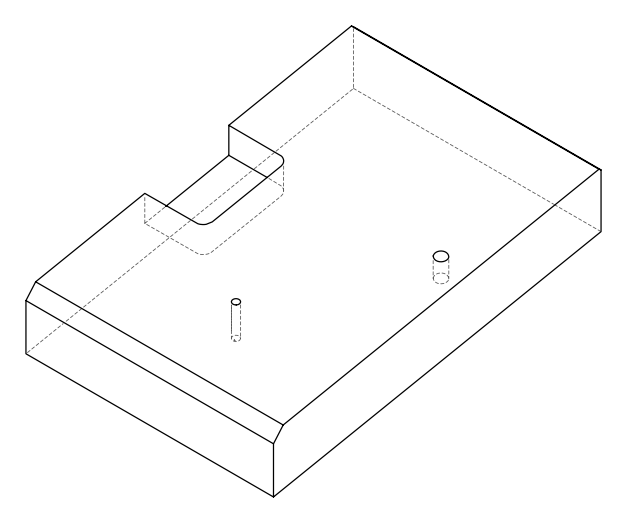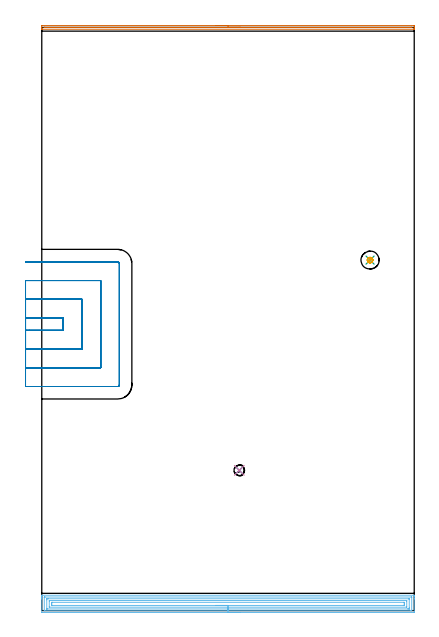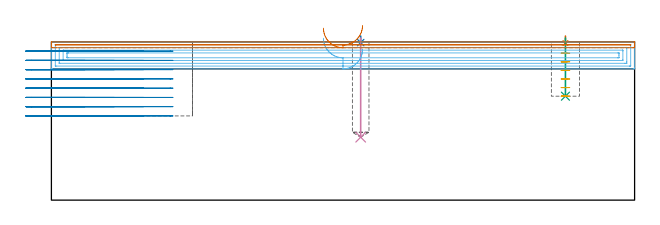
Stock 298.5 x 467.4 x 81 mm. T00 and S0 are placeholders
(PLAN: 8 operations, 5 tool changes, 34.1 min)
(1 SPOT_DRILL | STEP1POCKET | NXT0321_9005460120000 | 0.03 min | 6 mm3)
(2 SPOT_DRILL_1 | STEP1POCKET_1 | NXT0321_9005460120000 | 0.03 min | 1 mm3)
(3 DRILL_BLIND_HOLE_INTO_CENTER | STEP1POCKET | NXT0301_128 | 0.12 min | 3005 mm3)
(4 DRILL_BLIND_HOLE_INTO_CENTER_1 | STEP1POCKET_1 | UGT0301_480 | 0.2 min | 2650 mm3)
(5 MILL_ROUGH_BLIND_HOLE_CONTOUR | STEP1POCKET | NXT0201_013 | Spiral | 0.65 min | 1509 mm3)
(6 AREA_MILL | FG_CHAMFER_SURFACE | UGT0205_001 | 12.24 min | 28423 mm3)
(7 AREA_MILL_1 | FG_CHAMFER_SURFACE_1 | UGT0205_001 | 4.91 min | 1336 mm3)
(8 MILL_SLOT | SLOT_PARTIAL_RECTANGULAR | UGT0201_094 | Follow Part, ap 5, ae 75% | 15.94 min | 326024 mm3)
(TOOL NXT0321_9005460120000 | NC Spot Drill, 142deg, 12mm, Carbide, Uncoated | D12 PA142 FL30 Z2)
(TOOL NXT0301_128 | Carbide Drill 12mm [861.1-1200-036A1-GP GC34] | D12 PA150 FL37.4 Z2)
(TOOL UGT0301_480 | Carbide Drill 8.5 mm | D8.5 PA118 FL75 Z2)
(TOOL NXT0201_013 | ENDMILL 10mm | D10 FL30 Z4)
(TOOL UGT0205_001 | Chamfer Mill 20 x 3 x 45 deg. | D20 FL50 Z2)
(TOOL UGT0201_094 | End mill 20 mm | D20 FL38 Z4)
(OP 1 SPOT_DRILL)
G17 G21 G94 G90
T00 M6
G54
G17 G0 G90 X263.1 Y280.9 S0 M3
G43 Z91. H0
G94 G81 G98 Z80.38 F250. R84.
G80
M5
M2
(OP 2 SPOT_DRILL_1)
G17 G21 G94 G90
T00 M6
G54
G17 G0 G90 X158.3 Y112.4 S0 M3
G43 Z91. H0
G94 G81 G98 Z80.634 F250. R84.
G80
M5
M2
(OP 3 DRILL_BLIND_HOLE_INTO_CENTER)
G17 G21 G94 G90
T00 M6
G54
G17 G0 G90 X263.1 Y280.9 S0 M3
G43 Z91. H1
G94 G81 G98 Z53.2 F250. R83.
G80
M5
M2
(OP 4 DRILL_BLIND_HOLE_INTO_CENTER_1)
G17 G21 G94 G90
T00 M6
G54
G17 G0 G90 X158.3 Y112.4 S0 M3
G43 Z91. H0
G94 G81 G98 Z32.2 F250. R83.
G80
M5
M2
(OP 5 MILL_ROUGH_BLIND_HOLE_CONTOUR)
G17 G21 G94 G90
T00 M6
G54
G17 G0 G90 X263.1 Y280.9 S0 M3
G43 Z91. H0
Z79.6
G94 G3 X263.452 Y282.748 R0.957 F250.
X261.054 Y281.71 R1.848
X262.29 Y278.854 R2.2
X261.054 Y281.71 R-2.2
X261.672 Y280.282 R1.1
X263.1 Y280.9 R1.1
G0 Z75.2
G3 X263.452 Y282.748 R0.957
X261.054 Y281.71 R1.848
X262.29 Y278.854 R2.2
X261.054 Y281.71 R-2.2
X261.672 Y280.282 R1.1
X263.1 Y280.9 R1.1
G0 Z70.8
G3 X263.452 Y282.748 R0.957
X261.054 Y281.71 R1.848
X262.29 Y278.854 R2.2
X261.054 Y281.71 R-2.2
X261.672 Y280.282 R1.1
X263.1 Y280.9 R1.1
G0 Z66.4
G3 X263.452 Y282.748 R0.957
X261.054 Y281.71 R1.848
X262.29 Y278.854 R2.2
X261.054 Y281.71 R-2.2
X261.672 Y280.282 R1.1
X263.1 Y280.9 R1.1
G0 Z62.
G3 X263.452 Y282.748 R0.957
X261.054 Y281.71 R1.848
X262.29 Y278.854 R2.2
X261.054 Y281.71 R-2.2
X261.672 Y280.282 R1.1
X263.1 Y280.9 R1.1
G0 Z57.6
G3 X263.452 Y282.748 R0.957
X261.054 Y281.71 R1.848
X262.29 Y278.854 R2.2
X261.054 Y281.71 R-2.2
X261.672 Y280.282 R1.1
X263.1 Y280.9 R1.1
G0 Z53.2
G3 X263.452 Y282.748 R0.957
X261.054 Y281.71 R1.848
X262.29 Y278.854 R2.2
X261.054 Y281.71 R-2.2
X261.672 Y280.282 R1.1
X263.1 Y280.9 R1.1
G0 Z91.
M5
M2
(OP 6 AREA_MILL)
G17 G21 G94 G90
T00 M6
G54
G17 G0 G90 X159.25 Y-1.5 S1061 M3
G43 Z91. H0
Z77.2
G94 G1 X159.212 Z76.328 F250.
X159.098 Z75.464
X158.909 Z74.612
X158.647 Z73.78
X158.313 Z72.974
X157.91 Z72.2
X157.442 Z71.464
X156.91 Z70.772
X156.321 Z70.129
X155.678 Z69.54
X154.986 Z69.009
X154.25 Z68.54
X153.476 Z68.137
X152.67 Z67.803
X151.838 Z67.541
X150.986 Z67.352
X150.122 Z67.238
X149.25 Z67.2
X0.609
X0.064 Y-1.494 Z67.204
X0.01 Y-1.492 Z67.206
X0. Y-1.432 Z67.266
Y9.333 Z78.026
Y9.887 Z78.584
Y10.206 Z78.902
Y10.761 Z79.457
Y11.08 Z79.775
Y12.048 Z80.747
X0.003 Y12.176 Z80.868
X0.01 Y12.298 Z80.988
X0.163 Y12.3 Z81.
X298.337
X298.49 Y12.298 Z80.988
X298.497 Y12.176 Z80.868
X298.5 Y12.047 Z80.747
Y11.719 Z80.418
Y11.08 Z79.775
Y9.887 Z78.584
Y9.333 Z78.026
Y-1.154 Z67.543
X298.496 Y-1.436 Z67.262
X298.49 Y-1.492 Z67.205
X298.431 Y-1.499 Z67.199
X297.891 Y-1.5 Z67.2
X149.25
Y-0.086 Z68.614
X2.395
X2.195 Y-0.085 Z68.615
X2.049 Y-0.081 Z68.619
X2.019 Y-0.079 Z68.621
X2.01 Y-0.064 Z68.636
X2.006 Y-0.037 Z68.663
X2.001 Y0.106 Z68.806
X2. Y10.593 Z79.293
X2.003 Y10.722 Z79.422
X2.009 Y10.824 Z79.524
X2.014 Y10.879 Z79.579
X2.049 Y10.88 Z79.58
X2.395 Y10.884 Z79.584
X2.594 Y10.885 Z79.585
X296.105
X296.305
X296.451 Y10.881 Z79.581
X296.481 Y10.879 Z79.579
X296.49 Y10.864 Z79.564
X296.494 Y10.837 Z79.537
X296.499 Y10.695 Z79.395
X296.5 Y0.207 Z68.907
X296.497 Y0.078 Z68.778
X296.491 Y-0.025 Z68.675
X296.486 Y-0.079 Z68.621
X296.451 Y-0.08 Z68.62
X296.105 Y-0.085 Z68.615
X295.906 Y-0.086 Z68.614
X149.25
Y1.328 Z70.028
X4.322 Y1.329 Z70.029
X4.18 Y1.33 Z70.03
X4.039 Y1.335 Z70.035
X4.01 Y1.337 Z70.037
X4.006 Y1.362 Z70.062
X4.002 Y1.409 Z70.109
X4. Y1.467 Z70.167
Y1.644 Z70.344
Y8.635 Z77.335
X4.003 Y9.333 Z78.033
X4.006 Y9.42 Z78.12
X4.01 Y9.459 Z78.159
X4.045 Y9.465 Z78.165
X4.18 Y9.468 Z78.168
X4.931 Y9.471 Z78.171
X5.073
X294.178
X294.32 Y9.47 Z78.17
X294.46 Y9.465 Z78.165
X294.49 Y9.463 Z78.163
X294.494 Y9.438 Z78.138
X294.498 Y9.391 Z78.091
X294.5 Y9.333 Z78.033
Y9.156 Z77.856
Y2.165 Z70.865
X294.497 Y1.467 Z70.167
X294.494 Y1.379 Z70.079
X294.49 Y1.341 Z70.041
X294.455 Y1.335 Z70.035
X294.32 Y1.332 Z70.032
X293.569 Y1.329 Z70.029
X293.427
X149.25 Y1.328 Z70.028
Y2.743 Z71.443
X6.133
X6.084 Y2.745 Z71.445
X6.034 Y2.75 Z71.45
X6.01 Y2.759 Z71.459
X6.007 Y2.803 Z71.503
X6. Y3.182 Z71.882
Y7.585 Z76.285
X6.007 Y8.005 Z76.705
X6.01 Y8.05 Z76.75
X6.087 Y8.054 Z76.754
X6.215 Y8.056 Z76.756
X292.367 Y8.057 Z76.757
X292.416 Y8.055 Z76.755
X292.466 Y8.05 Z76.75
X292.49 Y8.041 Z76.741
X292.493 Y7.997 Z76.697
X292.5 Y7.618 Z76.318
Y3.215 Z71.915
X292.493 Y2.795 Z71.495
X292.49 Y2.75 Z71.45
X292.414 Y2.746 Z71.446
X292.285 Y2.744 Z71.444
X149.25 Y2.743 Z71.443
Y4.157 Z72.857
X8.575
X8.215 Y4.161 Z72.861
X8.037 Y4.164 Z72.864
X8.009 Y4.171 Z72.871
X8.005 Y4.202 Z72.902
X8.003 Y4.251 Z72.951
X8. Y4.719 Z73.419
Y5.593 Z74.293
Y6.467 Z75.167
X8.002 Y6.557 Z75.257
X8.006 Y6.612 Z75.312
X8.011 Y6.636 Z75.336
X8.028 Y6.638 Z75.338
X8.232 Y6.641 Z75.341
X8.644 Y6.643 Z75.343
X8.713
X289.925
X290.285 Y6.639 Z75.339
X290.463 Y6.636 Z75.336
X290.491 Y6.629 Z75.329
X290.495 Y6.598 Z75.298
X290.497 Y6.549 Z75.249
X290.5 Y6.081 Z74.781
Y5.207 Z73.907
Y4.333 Z73.033
X290.498 Y4.243 Z72.943
X290.494 Y4.188 Z72.888
X290.489 Y4.164 Z72.864
X290.472 Y4.162 Z72.862
X290.268 Y4.159 Z72.859
X289.856 Y4.157 Z72.857
X289.787
X149.25
X148.378 Z72.895
X147.514 Z73.009
X146.662 Z73.198
X145.83 Z73.46
X145.024 Z73.794
X144.25 Z74.197
X143.514 Z74.665
X142.822 Z75.196
X142.179 Z75.786
X141.59 Z76.429
X141.058 Z77.121
X140.59 Z77.857
X140.187 Z78.631
X139.853 Z79.437
X139.591 Z80.269
X139.402 Z81.12
X139.288 Z81.985
X139.25 Z82.857
G0 Z91.
M5
M2
(OP 7 AREA_MILL_1)
G17 G21 G94 G90
T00 M6
G54
G17 G0 G90 X139.25 Y468.9 S1061 M3
G43 Z91. H0
Z88.
G94 G1 X139.288 Z87.128 F250.
X139.402 Z86.263
X139.591 Z85.412
X139.853 Z84.58
X140.187 Z83.774
X140.59 Z83.
X141.058 Z82.264
X141.59 Z81.572
X142.179 Z80.929
X142.822 Z80.34
X143.514 Z79.808
X144.25 Z79.34
X145.024 Z78.937
X145.83 Z78.603
X146.662 Z78.341
X147.514 Z78.152
X148.378 Z78.038
X149.25 Z78.
X297.891
X298.034 Y468.899 Z78.001
X298.498 Y468.891 Z78.005
X298.5 Y468.618 Z78.279
Y468.293 Z78.604
Y467.726 Z79.17
Y467.4 Z79.495
Y466.748 Z80.151
Y466.344 Z80.556
Y465.959 Z80.932
X298.49 Y465.903 Z80.988
X298.337 Y465.9 Z81.
X0.163
X0.01 Y465.903 Z80.988
X0.007 Y465.956 Z80.935
X0. Y466.344 Z80.556
Y466.748 Z80.151
Y467.4 Z79.495
Y468.618 Z78.279
X0.002 Y468.891 Z78.005
X0.467 Y468.9 Z78.
X149.25
Y467.486 Z79.414
X296.191 Y467.485 Z79.415
X296.362 Y467.482 Z79.418
X296.473 Y467.479 Z79.421
X296.491 Y467.469 Z79.431
X296.494 Y467.456 Z79.444
X296.498 Y467.4 Z79.5
X296.497 Y467.351 Z79.549
X296.493 Y467.327 Z79.573
X296.49 Y467.321 Z79.579
X296.448 Y467.319 Z79.581
X296.277 Y467.315 Z79.585
X296.191 Y467.314 Z79.586
X2.309 Y467.315 Z79.585
X2.138 Y467.318 Z79.582
X2.027 Y467.321 Z79.579
X2.009 Y467.331 Z79.569
X2.006 Y467.344 Z79.556
X2.002 Y467.4 Z79.5
X2.003 Y467.449 Z79.451
X2.007 Y467.473 Z79.427
X2.01 Y467.479 Z79.421
X2.052 Y467.481 Z79.419
X2.223 Y467.485 Z79.415
X2.309 Y467.486 Z79.414
X149.25
X150.122 Z79.452
X150.986 Z79.566
X151.838 Z79.755
X152.67 Z80.017
X153.476 Z80.351
X154.25 Z80.754
X154.986 Z81.223
X155.678 Z81.754
X156.321 Z82.343
X156.91 Z82.986
X157.442 Z83.678
X157.91 Z84.414
X158.313 Z85.188
X158.647 Z85.994
X158.909 Z86.826
X159.098 Z87.678
X159.212 Z88.543
X159.25 Z89.414
G0 Z91.
M5
M2
(OP 8 MILL_SLOT)
G17 G21 G94 G90
T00 M6
G54
G17 G0 G90 X-13. Y224.6 S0 M3
G43 Z91. H0
Z76.262
G94 G1 X-10. F250.
X17.2 F500.
Y234.5
X-10.
X-13. F250.
Y209.6
X-10.
X32.2 F500.
Y249.5
X-10.
X-13. F250.
Y194.6
X-10.
X47.2 F500.
Y264.5
X-10.
X-13. F250.
Y179.6
X-10.
X60.8 F500.
G3 X62.2 Y181. R1.4
G1 Y278.1
G3 X60.8 Y279.5 R1.4
G1 X-10.
X-13. F250.
G0 Y224.6 Z71.525
G1 X-10.
X17.2 F500.
Y234.5
X-10.
X-13. F250.
Y209.6
X-10.
X32.2 F500.
Y249.5
X-10.
X-13. F250.
Y194.6
X-10.
X47.2 F500.
Y264.5
X-10.
X-13. F250.
Y179.6
X-10.
X60.8 F500.
G3 X62.2 Y181. R1.4
G1 Y278.1
G3 X60.8 Y279.5 R1.4
G1 X-10.
X-13. F250.
G0 Y224.6 Z66.787
G1 X-10.
X17.2 F500.
Y234.5
X-10.
X-13. F250.
Y209.6
X-10.
X32.2 F500.
Y249.5
X-10.
X-13. F250.
Y194.6
X-10.
X47.2 F500.
Y264.5
X-10.
X-13. F250.
Y179.6
X-10.
X60.8 F500.
G3 X62.2 Y181. R1.4
G1 Y278.1
G3 X60.8 Y279.5 R1.4
G1 X-10.
X-13. F250.
G0 Y224.6 Z62.05
G1 X-10.
X17.2 F500.
Y234.5
X-10.
X-13. F250.
Y209.6
X-10.
X32.2 F500.
Y249.5
X-10.
X-13. F250.
Y194.6
X-10.
X47.2 F500.
Y264.5
X-10.
X-13. F250.
Y179.6
X-10.
X60.8 F500.
G3 X62.2 Y181. R1.4
G1 Y278.1
G3 X60.8 Y279.5 R1.4
G1 X-10.
X-13. F250.
G0 Y224.6 Z57.312
G1 X-10.
X17.2 F500.
Y234.5
X-10.
X-13. F250.
Y209.6
X-10.
X32.2 F500.
Y249.5
X-10.
X-13. F250.
Y194.6
X-10.
X47.2 F500.
Y264.5
X-10.
X-13. F250.
Y179.6
X-10.
X60.8 F500.
G3 X62.2 Y181. R1.4
G1 Y278.1
G3 X60.8 Y279.5 R1.4
G1 X-10.
X-13. F250.
G0 Y224.6 Z52.575
G1 X-10.
X17.2 F500.
Y234.5
X-10.
X-13. F250.
Y209.6
X-10.
X32.2 F500.
Y249.5
X-10.
X-13. F250.
Y194.6
X-10.
X47.2 F500.
Y264.5
X-10.
X-13. F250.
Y179.6
X-10.
X60.8 F500.
G3 X62.2 Y181. R1.4
G1 Y278.1
G3 X60.8 Y279.5 R1.4
G1 X-10.
X-13. F250.
G0 Y224.6 Z47.837
G1 X-10.
X17.2 F500.
Y234.5
X-10.
X-13. F250.
Y209.6
X-10.
X32.2 F500.
Y249.5
X-10.
X-13. F250.
Y194.6
X-10.
X47.2 F500.
Y264.5
X-10.
X-13. F250.
Y179.6
X-10.
X60.8 F500.
G3 X62.2 Y181. R1.4
G1 Y278.1
G3 X60.8 Y279.5 R1.4
G1 X-10.
X-13. F250.
G0 Y224.6 Z43.1
G1 X-10.
X17.2 F500.
Y234.5
X-10.
X-13. F250.
Y209.6
X-10.
X32.2 F500.
Y249.5
X-10.
X-13. F250.
Y194.6
X-10.
X47.2 F500.
Y264.5
X-10.
X-13. F250.
Y179.6
X-10.
X60.8 F500.
G3 X62.2 Y181. R1.4
G1 Y278.1
G3 X60.8 Y279.5 R1.4
G1 X-10.
X-13. F250.
G0 Z91.
M5
M2
